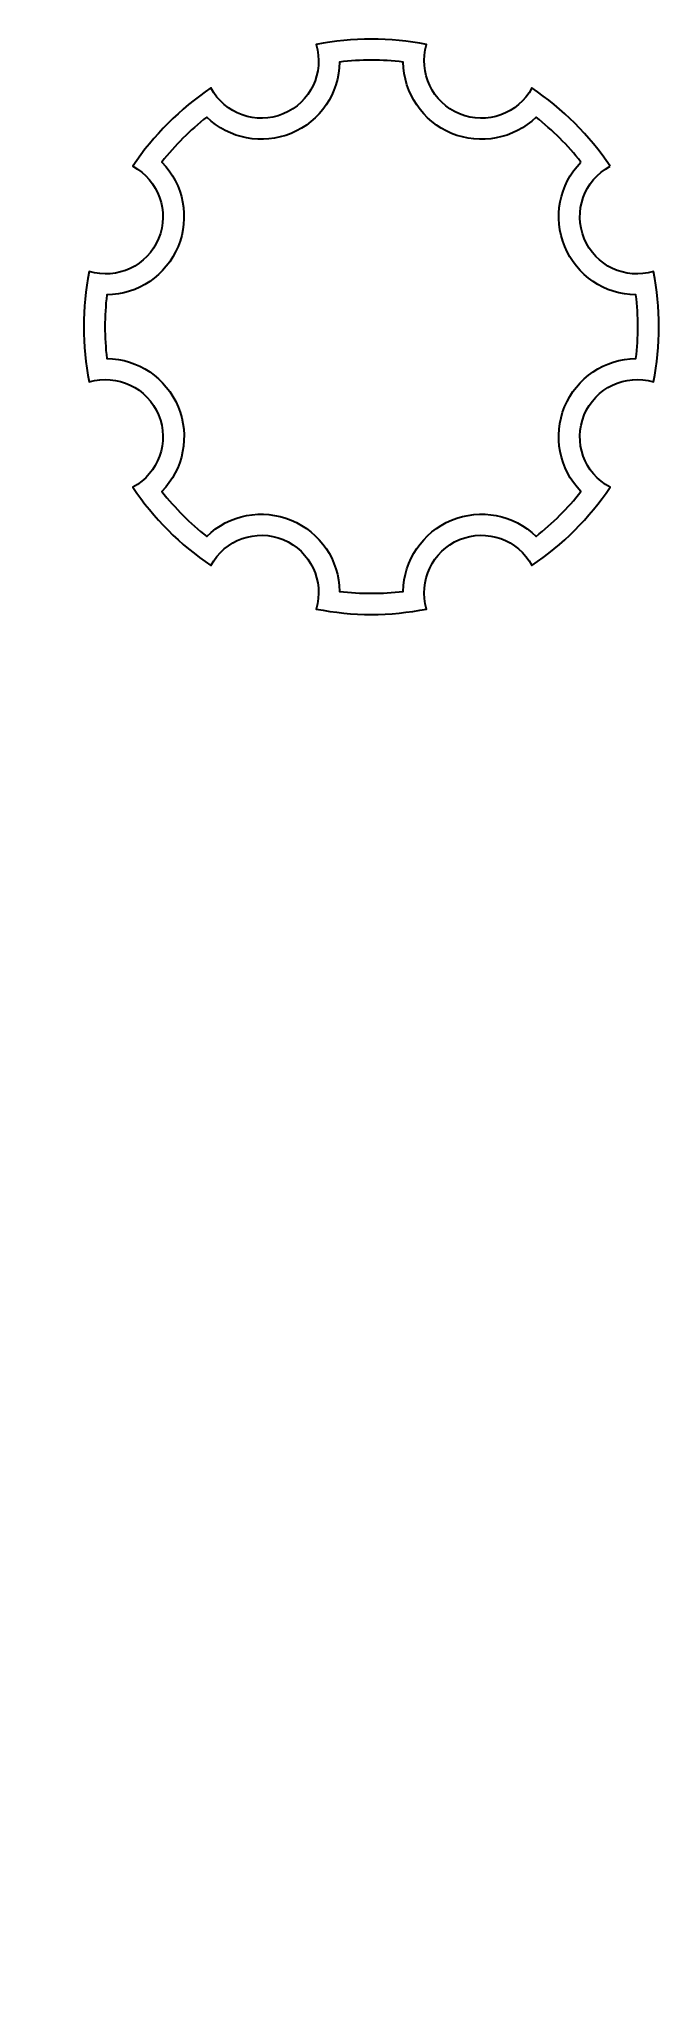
# Model space of a CAD drawing. Extents: x 140 to 172, y 129 to 230.
import ezdxf

# ---------------------------------------------------------------- set-up
doc = ezdxf.new("R2010")
doc.units = 0
doc.header["$LTSCALE"] = 15
doc.layers.get('0').update_dxf_attribs({"linetype": 'CONTINUOUS'})
doc.layers.add('ANA', color=220, linetype='CONTINUOUS')
doc.styles.add('ROMANT', font='romant.shx', dxfattribs={"oblique": 15, "height": 2.5})

msp = doc.modelspace()

# ---------------------------------------------------------------- linework, layer by layer
at = {"layer": 'ANA', "color": 7}
for points in [[(169.61, 223.85, 0.096987), (165.53, 227.93, -0.904991), (160.04, 230.2, 0.096987), (154.28, 230.2, -0.904991), (148.79, 227.93, 0.096987), (144.71, 223.85, -0.904991), (142.44, 218.36, 0.096987), (142.44, 212.6, -0.904991), (144.71, 207.11, 0.096987), (148.79, 203.03, -0.904991), (154.28, 200.76, 0.096987), (160.04, 200.76, -0.904991), (165.53, 203.03, 0.096987), (169.61, 207.11, -0.904991), (171.88, 212.6, 0.096987), (171.88, 218.36, -0.904991)], [(168.09, 224.07, 0.059769), (165.75, 226.41, -0.658107), (158.82, 229.28, 0.059769), (155.5, 229.28, -0.658107), (148.57, 226.41, 0.059769), (146.23, 224.07, -0.658107), (143.36, 217.14, 0.059769), (143.36, 213.83, -0.658107), (146.23, 206.89, 0.059769), (148.57, 204.55, -0.658107), (155.5, 201.68, 0.059769), (158.82, 201.68, -0.658107), (165.75, 204.55, 0.059769), (168.09, 206.89, -0.658107), (170.96, 213.83, 0.059769), (170.96, 217.14, -0.658107)]]:
    msp.add_lwpolyline(points, format="xyb", close=True, dxfattribs=at)

# ---------------------------------------------------------------- texts
at = {"color": 180, "char_height": 2.5, "style": 'ROMANT'}
for insert, attachment_point in [((139.82, 205.87), 4), ((143.12, 128.66), 6), ((170.64, 128.72), 4)]:
    msp.add_mtext('\\A1;', dxfattribs=dict(at, insert=insert, attachment_point=attachment_point))

doc.saveas('drawing.dxf')
